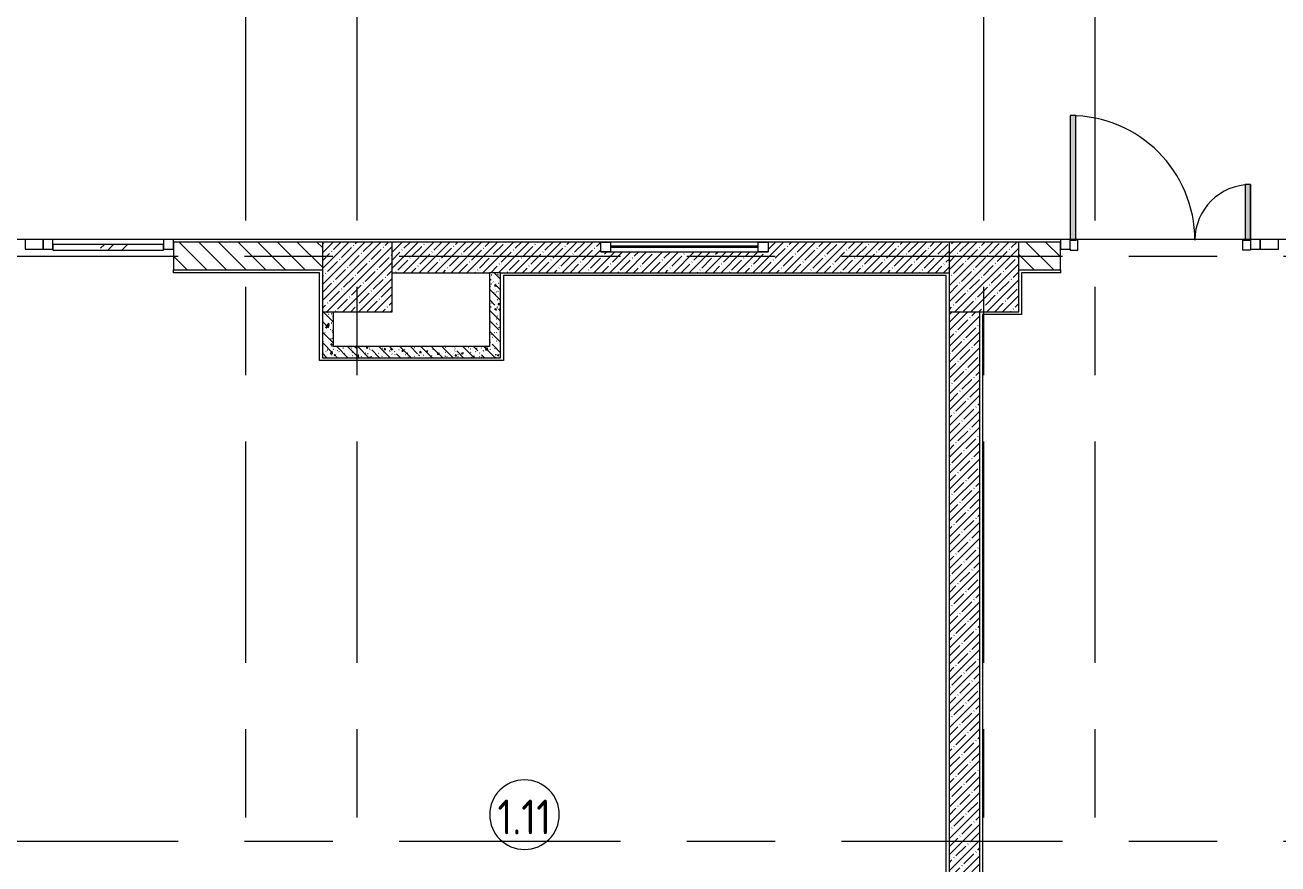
# Model space of a CAD drawing. Header units: millimetres. Extents: x 35787 to 244346, y -8553 to 29000.
# Drawn here: x 40775 to 49772, y 3436 to 9458 of the extents above; entities that cross this region are included whole.
import ezdxf

# ---------------------------------------------------------------- set-up
doc = ezdxf.new("R2010")
doc.units = ezdxf.units.MM
doc.linetypes.add('Осевая', pattern=[3175, 635, -476.25, 1587.5, -476.25])
for name, color, linetype, lineweight in [('A-AREA-IDEN', 7, 'Continuous', 9), ('A-GLAZ', 7, 'Continuous', 9), ('A-GLAZ-CURT', 7, 'Continuous', 9), ('A-GLAZ-CWMG', 7, 'Continuous', 9), ('A-WALL-1', 7, 'Continuous', 13), ('I-WALL', 7, 'Continuous', 9), ('S-COLS', 7, 'Continuous', 9), ('Оси-2', 7, 'Осевая', 9)]:
    doc.layers.add(name, color=color, linetype=linetype, lineweight=lineweight)
for name, color, linetype, lineweight, true_color in [('A-DETL-GENF-2', 7, 'Continuous', 9, 0xaaaaaa), ('A-DOOR-1', 7, 'Continuous', 9, 0xaaaaaa), ('A-DOOR-2', 7, 'Continuous', 9, 0xe2e2e2), ('A-FLOR-1', 7, 'Continuous', 9, 0xaaaaaa), ('I-WALL-1', 7, 'Continuous', 9, 0x787878)]:
    doc.layers.add(name, color=color, linetype=linetype, lineweight=lineweight, true_color=true_color)
doc.styles.add('GOST Common', font='GOST_Common.ttf', dxfattribs={"width": 0.9, "height": 250})
pattern_1 = [(45, (0, 0), (-57.02463, 57.02463), []), (45, (57.025, 0), (-57.02463, 57.02463), [100.806, -20.161, 3.353, -16.808])]
pattern_2 = [(135, (0, 0), (-70.71068, -70.71068), [])]
pattern_3 = [(135, (0, 0), (-75.43415, -75.43415), [106.68, -17.78, 3.556, -17.78]), (135, (0, 75.39), (-75.43415, -75.43415), []), (50, (0, 0), (127.52922, -11.15758), [13.335, -146.685]), (355, (0, 0), (-24.66966, 133.74002), [10.668, -117.348]), (100.451, (10.63, -0.93), (102.85973, 122.58178), [11.333, -124.663]), (46.184, (0, 35.56), (189.75516, -29.43036), [20.002, -220.027]), (96.636, (15.81, 33.1), (166.1822, 173.1996), [17, -186.995]), (351.184, (0, 35.56), (166.1839, 173.1976), [16.002, -176.022]), (21, (17.78, 26.67), (106.13027, -71.58603), [13.335, -146.685]), (326, (17.78, 26.67), (43.26188, 128.93175), [10.668, -117.348]), (71.451, (26.62, 20.7), (149.39198, 57.34505), [11.333, -124.663]), (37.5, (0, 0), (2.16223, 59.188357), [3.353, -112.573, 3.353, -115.773, -117.793]), (37.5, (0, 0), (2.16223, 59.188357), [-235.052, 3.353, -114.44]), (7.5, (0, 0), (46.77386, 70.12615), [3.353, -64.567, 3.353, -109.906, -44.894]), (7.5, (0, 0), (46.77386, 70.12615), [-181.178, 3.353, -41.542]), (327.5, (-39.65, 0), (94.91367, -4.010093), [3.353, -41.097, 3.353, -135.331, -184.023]), (327.5, (-39.65, 0), (94.91367, -4.010093), [-183.134, 3.353, -180.67]), (317.5, (-57.43, 0), (103.69057, 17.79882), [3.353, -54.432, 3.353, -88.748, -130.683]), (317.5, (-57.43, 0), (103.69057, 17.79882), [-149.885, 3.353, -127.33])]

# ---------------------------------------------------------------- blocks, each defined once
blk = doc.blocks.new('BSC_Колонна _Прямоугольная - 500х500-V1-План монтажа стен и перегородок 1 этажа  в осях 12-23')
at = {"layer": 'S-COLS'}
h = blk.add_hatch(dxfattribs=at)
h.set_pattern_fill('FP_3', color=256, style=0, pattern_type=2)
h.set_pattern_definition([(45, (-43160, -7650), (-57.02463, 57.02463), []), (45, (-43102.975, -7650), (-57.02463, 57.02463), [100.806, -20.161, 3.353, -16.808])])
h.paths.add_polyline_path([(-250, -250), (250, -250), (250, 250), (-250, 250)])
for p, q in [((250, 250), (-250, 250)), ((-250, 250), (-250, -250)), ((250, -250), (250, 250)), ((-250, -250), (250, -250))]:
    blk.add_line(p, q, dxfattribs=at)
blk = doc.blocks.new('BSC_Колонна _Прямоугольная - 500х500-V2-План монтажа стен и перегородок 1 этажа  в осях 12-23')
at = {"layer": 'S-COLS'}
h = blk.add_hatch(dxfattribs=at)
h.set_pattern_fill('FP_4', color=256, style=0, pattern_type=2)
h.set_pattern_definition([(45, (-47660, -7650), (-57.02463, 57.02463), []), (45, (-47602.975, -7650), (-57.02463, 57.02463), [100.806, -20.161, 3.353, -16.808])])
h.paths.add_polyline_path([(-250, -250), (250, -250), (250, 250), (-250, 250)])
for p, q in [((250, 250), (-250, 250)), ((-250, 250), (-250, -250)), ((250, -250), (250, 250)), ((-250, -250), (250, -250))]:
    blk.add_line(p, q, dxfattribs=at)
blk = doc.blocks.new('Прямоугольный импост - 50 x 70 мм-31700031-План монтажа стен и перегородок 1 этажа  в осях 12-23')
at = {"layer": 'A-GLAZ-CWMG'}
for p, q in [((-70, 35), (0, 35)), ((-70, -35), (-70, 35)), ((0, 35), (0, -35)), ((0, -35), (-70, -35))]:
    blk.add_line(p, q, dxfattribs=at)
blk = doc.blocks.new('Системная панель - Стемалит - 40мм-31720939-План монтажа стен и перегородок 1 этажа  в осях 12-23')
at = {"layer": 'A-GLAZ-CURT'}
for p, q in [((65, 35), (-65, 35)), ((-65, 35), (-65, -35)), ((65, -35), (65, 35)), ((-65, -35), (65, -35))]:
    blk.add_line(p, q, dxfattribs=at)
blk = doc.blocks.new('Системная панель - Стекло - 40мм-31720953-План монтажа стен и перегородок 1 этажа  в осях 12-23')
at = {"layer": 'A-GLAZ-CURT'}
h = blk.add_hatch(dxfattribs=at)
h.set_pattern_fill('FP_79', color=256, style=0, pattern_type=2)
h.set_pattern_definition([(45, (-41472.5, -7783), (-282.8427, 282.8427), [200, -600]), (45, (-41672.5, -7883), (-282.8427, 282.8427), [600, -200]), (45, (-41272.5, -7983), (-282.8427, 282.8427), [200, -600])])
h.paths.add_polyline_path([(397.5, -40), (397.5, 0), (-397.5, 0), (-397.5, -40), (-50.4, -40)])
for p, q in [((397.5, 0), (-397.5, 0)), ((-397.5, 0), (-397.5, -40)), ((397.5, -40), (397.5, 0)), ((-397.5, -40), (397.5, -40))]:
    blk.add_line(p, q, dxfattribs=at)
blk = doc.blocks.new('Прямоугольный импост - 50 x 70 мм-31702100-План монтажа стен и перегородок 1 этажа  в осях 12-23')
at = {"layer": 'A-GLAZ-CWMG'}
for p, q in [((-35, 35), (35, 35)), ((-35, -35), (-35, 35)), ((35, 35), (35, -35)), ((35, -35), (-35, -35))]:
    blk.add_line(p, q, dxfattribs=at)
blk = doc.blocks.new('Прямоугольный импост - 50 x 70 мм-31720914-План монтажа стен и перегородок 1 этажа  в осях 12-23')
at = {"layer": 'A-GLAZ-CWMG'}
blk.add_line((41770, 7918), (40975, 7918), dxfattribs=at)
blk = doc.blocks.new('Дверь_Витражная_остекление_ - ДВН_ДАО_Главный вход_1200 в свету-31742133-План монтажа стен и перегородок 1 этажа  в осях 12-23')
at = {"layer": 'A-DOOR-2'}
for points in [[(-647.5, 30), (-607.5, 30), (-607.5, 925), (-647.5, 925), (-647.5, 35)], [(647.5, 30), (647.5, 430), (607.5, 430), (607.5, 30)]]:
    blk.add_hatch(color=256, dxfattribs=at).paths.add_polyline_path(points)
at = {"layer": 'A-DETL-GENF-2'}
for p, q in [((-607.5, 925), (-647.5, 925)), ((-647.5, 925), (-647.5, 35)), ((-607.5, 30), (-607.5, 925)), ((647.5, 430), (607.5, 430)), ((607.5, 430), (607.5, 30)), ((647.5, 35), (647.5, 430)), ((-647.5, 30), (-607.5, 30)), ((-592.5, 30), (-647.5, 30)), ((-592.5, -40), (-592.5, 30)), ((592.5, -40), (592.5, 30)), ((592.5, 30), (647.5, 30)), ((607.5, 30), (647.5, 30)), ((-647.5, -35), (-647.5, -40)), ((-647.5, -40), (-592.5, -40)), ((647.5, -40), (592.5, -40)), ((647.5, -35), (647.5, -40))]:
    blk.add_line(p, q, dxfattribs=at)
at = {"layer": 'A-DOOR-1'}
for p, q in [((-647.5, 925), (-647.5, 35)), ((647.5, 430), (647.5, 35))]:
    blk.add_line(p, q, dxfattribs=at)
for centre, radius, start, end in [((-647.5, 30), 895, 360, 90), ((647.5, 30), 400, 90, 180)]:
    blk.add_arc(centre, radius, start, end, dxfattribs=at)
blk = doc.blocks.new('Прямоугольный импост - 50 x 70 мм-31687886-План монтажа стен и перегородок 1 этажа  в осях 12-23')
at = {"layer": 'A-GLAZ-CWMG'}
for p, q in [((-35, 35), (35, 35)), ((-35, -35), (-35, 35)), ((35, 35), (35, -35)), ((35, -35), (-35, -35))]:
    blk.add_line(p, q, dxfattribs=at)
blk = doc.blocks.new('Прямоугольный импост - 50 x 70 мм-31701779-План монтажа стен и перегородок 1 этажа  в осях 12-23')
at = {"layer": 'A-GLAZ-CWMG'}
for p, q in [((0, 35), (-70, 35)), ((-70, 35), (-70, -35)), ((0, -35), (0, 35)), ((-70, -35), (0, -35))]:
    blk.add_line(p, q, dxfattribs=at)
blk = doc.blocks.new('120_Окно_СКБ_1Ст - 120_Окно_СКБ_1Ст 400х1200 EI30-24228621-План монтажа стен и перегородок 1 этажа  в осях 12-23')
at = {"layer": 'A-GLAZ'}
for p, q in [((-600, 40), (-600, 110)), ((-600, 110), (-530, 110)), ((600, 110), (-600, 110)), ((-530, 110), (-530, 40)), ((530, 40), (530, 110)), ((530, 110), (600, 110)), ((600, 110), (600, 40)), ((-530, 40), (-600, 40)), ((-600, 40), (600, 40)), ((530, 80), (-530, 80)), ((530, 70), (-530, 70)), ((600, 40), (530, 40))]:
    blk.add_line(p, q, dxfattribs=at)
blk = doc.blocks.new('Марка_Помещения - Номер-25198446-План монтажа стен и перегородок 1 этажа  в осях 12-23')
at = {"layer": 'A-AREA-IDEN'}
for start, end in [(360, 180), (180, 360)]:
    blk.add_arc((0, 0), 2.5, start, end, dxfattribs=at)

msp = doc.modelspace()

# ---------------------------------------------------------------- hatches: boundary and pattern name
at = {"layer": 'I-WALL'}
h = msp.add_hatch(dxfattribs=at)
h.set_pattern_fill('FP_20', color=256, style=0, pattern_type=2)
h.set_pattern_definition(pattern_2)
h.paths.add_polyline_path([(42910, 7700), (42910, 7900), (41840, 7900), (41840, 7700)])
h.paths.add_polyline_path([(39040, 7700), (39340, 7700), (39340, 7900), (39040, 7900)])
h = msp.add_hatch(dxfattribs=at)
h.set_pattern_fill('FP_1', color=256, style=0, pattern_type=2)
h.set_pattern_definition(pattern_1)
h.paths.add_polyline_path([(46110, 7680), (47410, 7680), (47410, 7900), (46110, 7900), (46110, 7830), (44910, 7830), (44910, 7900), (43410, 7900), (43410, 7680), (44910, 7680)])
h = msp.add_hatch(dxfattribs=at)
h.set_pattern_fill('FP_20', color=256, style=0, pattern_type=2)
h.set_pattern_definition(pattern_2)
h.paths.add_polyline_path([(51479, 7700), (51910, 7700), (51910, 7900), (50710, 7900), (50710, 7700)])
h.paths.add_polyline_path([(48210, 7700), (48210, 7900), (47910, 7900), (47910, 7700)])
h = msp.add_hatch(dxfattribs=at)
h.set_pattern_fill('FP_1', color=256, style=0, pattern_type=2)
h.set_pattern_definition(pattern_1)
h.paths.add_polyline_path([(47630, 400), (47630, 7400), (47410, 7400), (47410, 400)])
at = {"layer": 'I-WALL-1'}
h = msp.add_hatch(dxfattribs=at)
h.set_pattern_fill('FP_22', color=256, style=0, pattern_type=2)
h.set_pattern_definition(pattern_3)
h.paths.add_polyline_path([(44190, 7150), (44190, 7680), (44110, 7680), (44110, 7150)])
h = msp.add_hatch(dxfattribs=at)
h.set_pattern_fill('FP_22', color=256, style=0, pattern_type=2)
h.set_pattern_definition(pattern_3)
h.paths.add_polyline_path([(42990, 7070), (42990, 7400), (42910, 7400), (42910, 7070)])
h = msp.add_hatch(dxfattribs=at)
h.set_pattern_fill('FP_22', color=256, style=0, pattern_type=2)
h.set_pattern_definition(pattern_3)
h.paths.add_polyline_path([(44190, 7070), (44190, 7150), (42990, 7150), (42990, 7070)])

# ---------------------------------------------------------------- linework, layer by layer
at = {"layer": 'A-FLOR-1'}
for p, q in [((38742.7, 7920), (66770, 7920)), ((41840, 7918), (41840, 7920)), ((48210, 7920), (48210, 7918)), ((41840, 7680), (41840, 7700)), ((42890, 7680), (41840, 7680)), ((42890, 7050), (42890, 7680)), ((47390, 7660), (44210, 7660)), ((44210, 7660), (44210, 7050)), ((47390, 140), (47390, 7660)), ((48210, 7680), (47930, 7680)), ((47930, 7680), (47930, 7380)), ((48210, 7700), (48210, 7680)), ((47930, 7380), (47650, 7380)), ((47650, 7380), (47650, 825)), ((44210, 7050), (42890, 7050))]:
    msp.add_line(p, q, dxfattribs=at)
at = {"layer": 'A-WALL-1'}
msp.add_line((44190, 7680), (44110, 7680), dxfattribs=at)
at = {"layer": 'I-WALL'}
for p, q in [((42910, 7900), (41840, 7900)), ((41840, 7900), (41840, 7700)), ((44910, 7900), (43410, 7900)), ((47410, 7900), (46110, 7900)), ((48210, 7900), (47910, 7900)), ((48210, 7700), (48210, 7900)), ((41840, 7700), (42910, 7700)), ((43410, 7680), (44110, 7680)), ((44110, 7680), (44110, 7150)), ((44190, 7070), (44190, 7680)), ((44190, 7680), (47410, 7680)), ((47910, 7700), (48210, 7700)), ((42910, 7400), (42910, 7070)), ((42990, 7150), (42990, 7400)), ((47410, 7400), (47410, 400)), ((47630, 825), (47630, 7400)), ((44110, 7150), (42990, 7150)), ((42910, 7070), (44190, 7070))]:
    msp.add_line(p, q, dxfattribs=at)
at = {"layer": 'Оси-2'}
for p, q in [((42360, 593.7), (42360, 24898.1)), ((43160, 593.7), (43160, 24898.1)), ((47660, 593.7), (47660, 24898.1)), ((48460, 593.7), (48460, 24898.1)), ((39176.2, 7800), (82200, 7800)), ((39176.2, 3600), (82200, 3600))]:
    msp.add_line(p, q, dxfattribs=at)

# ---------------------------------------------------------------- block references
at = {"layer": 'A-AREA-IDEN', "xscale": 99.99999999999993, "yscale": 99.99999999999993, "zscale": 99.99999999999993}
msp.add_blockref('Марка_Помещения - Номер-25198446-План монтажа стен и перегородок 1 этажа  в осях 12-23', (44361.4, 3789.4), dxfattribs=at)
at = {"layer": 'A-DOOR-1'}
msp.add_blockref('Дверь_Витражная_остекление_ - ДВН_ДАО_Главный вход_1200 в свету-31742133-План монтажа стен и перегородок 1 этажа  в осях 12-23', (48927.5, 7883), dxfattribs=at)
at = {"layer": 'A-GLAZ'}
msp.add_blockref('120_Окно_СКБ_1Ст - 120_Окно_СКБ_1Ст 400х1200 EI30-24228621-План монтажа стен и перегородок 1 этажа  в осях 12-23', (45510, 7790), dxfattribs=at)
at = {"layer": 'A-GLAZ-CURT'}
for name, p in [('Системная панель - Стемалит - 40мм-31720939-План монтажа стен и перегородок 1 этажа  в осях 12-23', (40840, 7883)), ('Системная панель - Стемалит - 40мм-31720939-План монтажа стен и перегородок 1 этажа  в осях 12-23', (49710, 7883)), ('Системная панель - Стекло - 40мм-31720953-План монтажа стен и перегородок 1 этажа  в осях 12-23', (41372.5, 7883))]:
    msp.add_blockref(name, p, dxfattribs=at)
at = {"layer": 'A-GLAZ-CWMG', "extrusion": (0, 0, -1), "rotation": 180}
for name, p in [('Прямоугольный импост - 50 x 70 мм-31702100-План монтажа стен и перегородок 1 этажа  в осях 12-23', (-40940, 7883)), ('Прямоугольный импост - 50 x 70 мм-31700031-План монтажа стен и перегородок 1 этажа  в осях 12-23', (-41840, 7883)), ('Прямоугольный импост - 50 x 70 мм-31687886-План монтажа стен и перегородок 1 этажа  в осях 12-23', (-49610, 7883))]:
    msp.add_blockref(name, p, dxfattribs=at)
at = {"layer": 'A-GLAZ-CWMG'}
msp.add_blockref('Прямоугольный импост - 50 x 70 мм-31720914-План монтажа стен и перегородок 1 этажа  в осях 12-23', (0, 0), dxfattribs=at)
at = {"layer": 'A-GLAZ-CWMG', "rotation": 180}
msp.add_blockref('Прямоугольный импост - 50 x 70 мм-31701779-План монтажа стен и перегородок 1 этажа  в осях 12-23', (48210, 7883), dxfattribs=at)
at = {"layer": 'S-COLS'}
for name, p in [('BSC_Колонна _Прямоугольная - 500х500-V1-План монтажа стен и перегородок 1 этажа  в осях 12-23', (43160, 7650)), ('BSC_Колонна _Прямоугольная - 500х500-V2-План монтажа стен и перегородок 1 этажа  в осях 12-23', (47660, 7650))]:
    msp.add_blockref(name, p, dxfattribs=at)

# ---------------------------------------------------------------- texts
at = {"layer": 'A-AREA-IDEN', "insert": (44167.3, 3898), "char_height": 250, "width": 490.633, "attachment_point": 1, "style": 'GOST Common'}
msp.add_mtext('1.11', dxfattribs=at)

doc.saveas('drawing.dxf')
